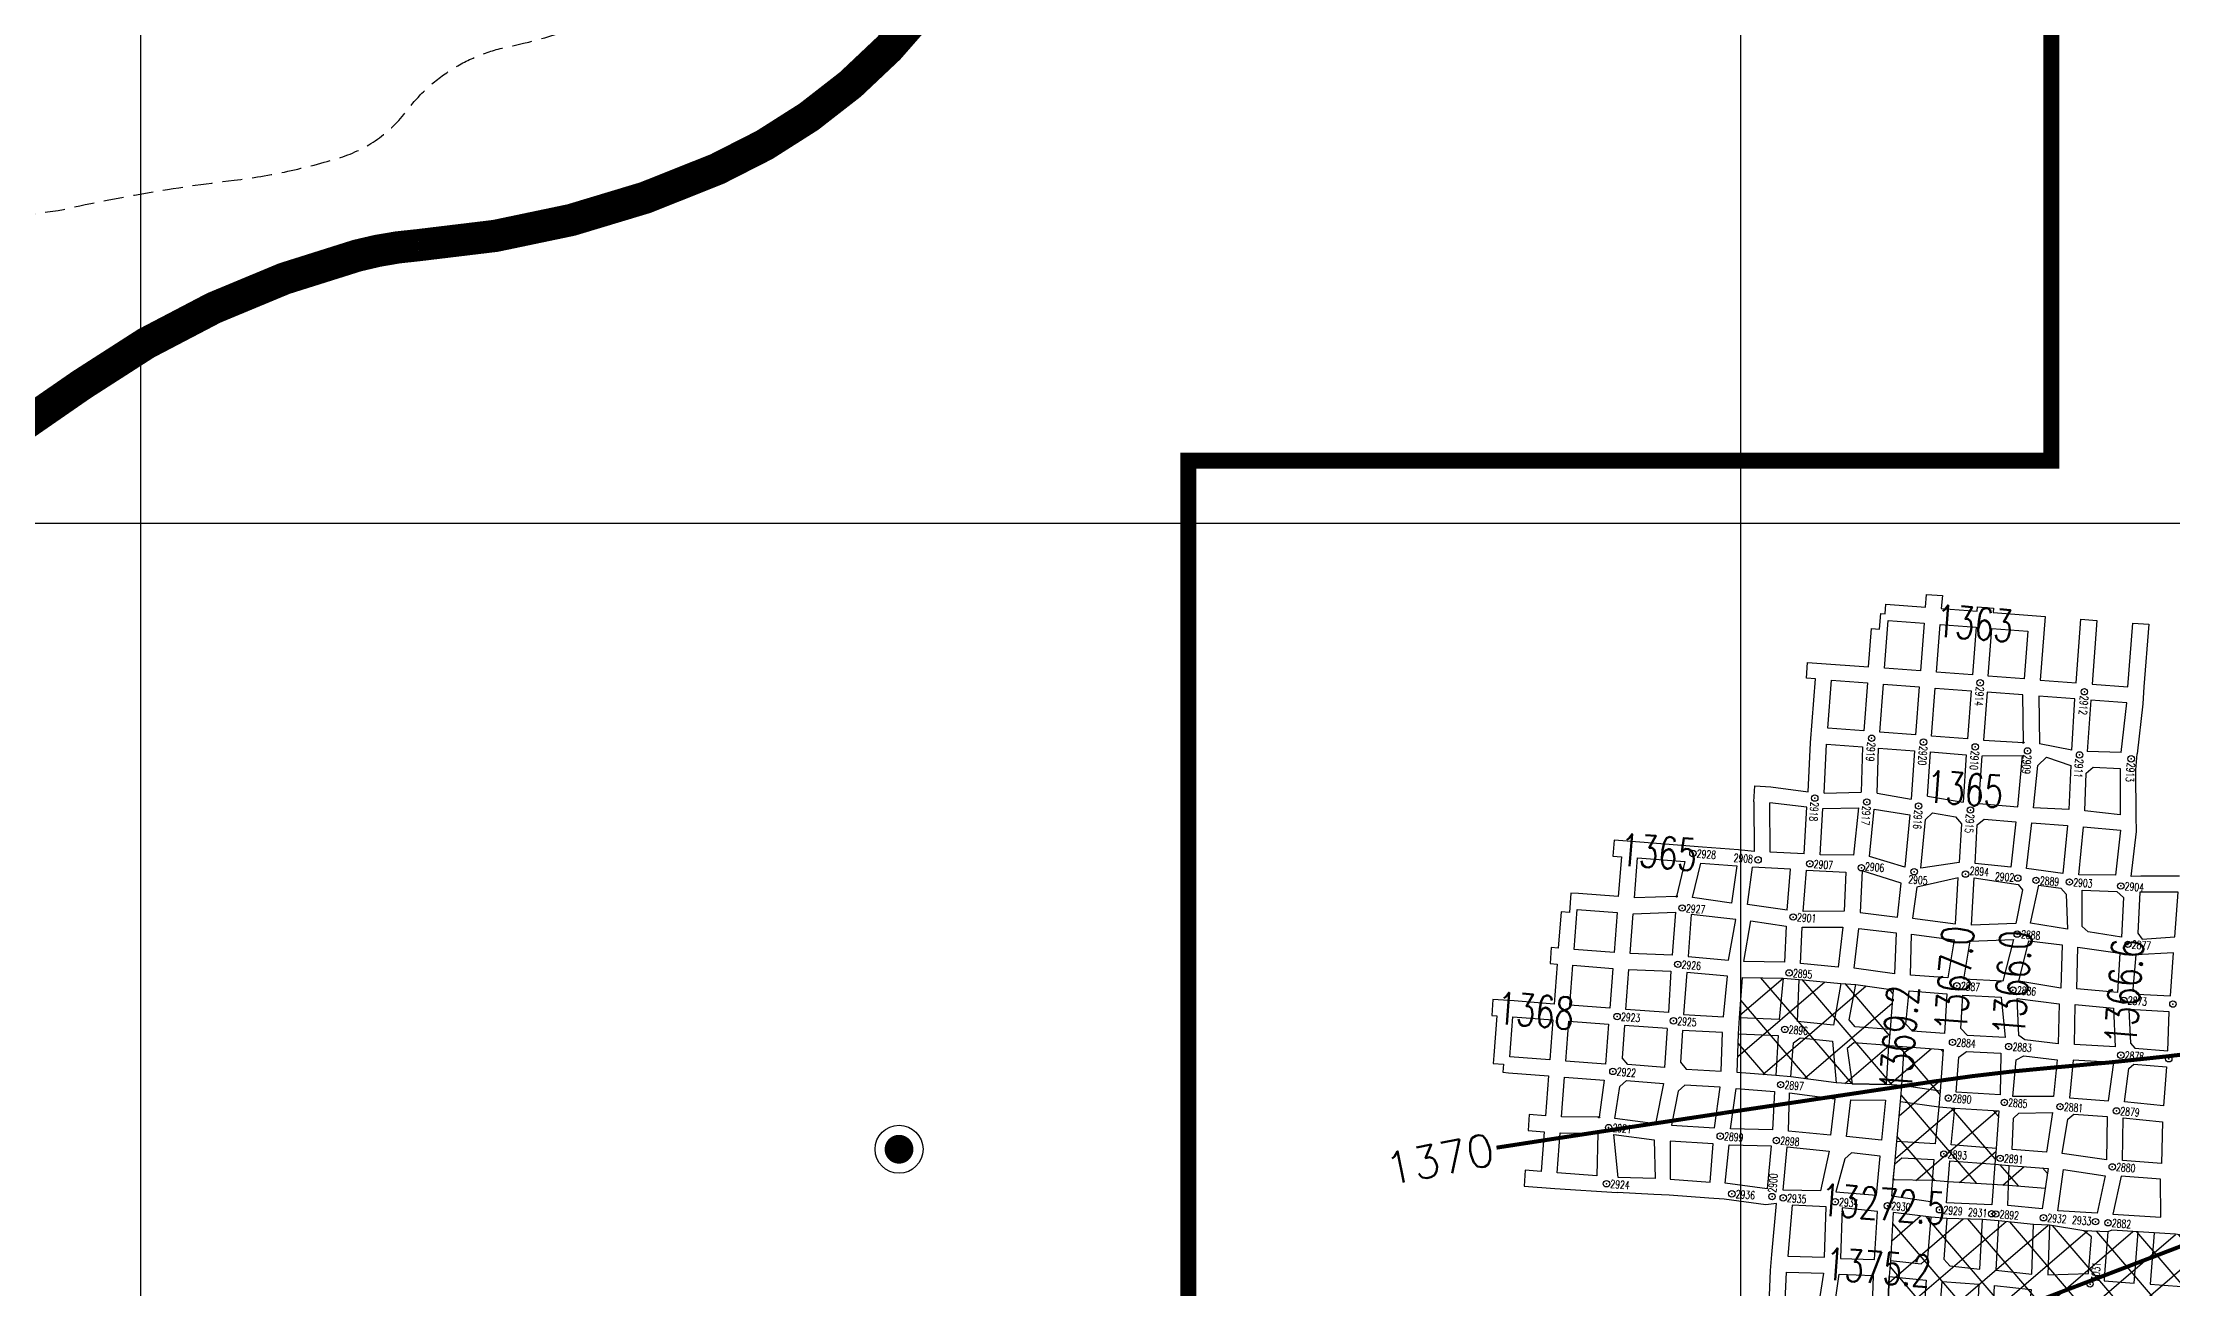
# Model space of a CAD drawing. Header units: inches. Extents: x 10131215 to 10153225, y 3476725 to 3491422.
# Drawn here: x 10133877 to 10136539, y 3483044 to 3484601 of the extents above; entities that cross this region are included whole.
import ezdxf
from ezdxf.enums import TextEntityAlignment as Align

# ---------------------------------------------------------------- set-up
doc = ezdxf.new("R2010")
doc.units = ezdxf.units.IN
doc.header["$LTSCALE"] = 100
doc.header["$MEASUREMENT"] = 0
doc.header["$PDMODE"] = 32
doc.header["$PDSIZE"] = 8
for name, pattern in [('CENTER', [2, 1.25, -0.25, 0.25, -0.25]), ('DASHDOT', [1, 0.5, -0.25, 0, -0.25]), ('DASHED2', [0.375, 0.25, -0.125]), ('PHANTOMX2', [5, 2.5, -0.5, 0.5, -0.5, 0.5, -0.5])]:
    doc.linetypes.add(name, pattern=pattern)
doc.layers.get('0').update_dxf_attribs({"color": 60, "linetype": 'CONTINUOUS'})
for name, color, linetype in [('BOUNDARY-MINE LIMITS', 30, 'DASHDOT'), ('BOUNDARY-STATE', 90, 'PHANTOMX2'), ('DRILL HOLES', 170, 'CONTINUOUS'), ('ELEVATIONS-UPEER MASON-CONTOURS', 175, 'CONTINUOUS'), ('ELEVATIONS-UPPER MASON-SPOT', 175, 'CONTINUOUS'), ('GRID COORDINATES-VA SOUTH NAD27', 252, 'CONTINUOUS'), ('MINE WORKINGS-ADVANCED-SURVEYED', 7, 'CONTINUOUS'), ('MINE WORKINGS-RETREAT AREA', 4, 'CONTINUOUS'), ('PROPERTY LINES-MINERAL', 1, 'CENTER'), ('ROADS', 34, 'DASHED2'), ('SPADS-LABEL', 90, 'CONTINUOUS'), ('SPADS-SYMBOL', 90, 'CONTINUOUS')]:
    doc.layers.add(name, color=color, linetype=linetype)
doc.styles.add('LEV', font='SIMPLEX.shx', dxfattribs={"width": 0.7, "height": 40})
doc.styles.add('SP', font='SIMPLEX', dxfattribs={"width": 0.75, "height": 12})

# ---------------------------------------------------------------- blocks, each defined once
blk = doc.blocks.new('*X20')
at = {"color": 0}
for p, q in [((775200.6, 180541.5), (775251.2, 180592)), ((775202.1, 180489.9), (775303.6, 180591.4)), ((775347.2, 180466.7), (775223.5, 180590.4)), ((775235.2, 180470), (775355.4, 180590.3)), ((775397.4, 180469.5), (775275, 180592)), ((775287.2, 180469), (775389.5, 180571.3)), ((775389.6, 180530.4), (775328.9, 180591.1)), ((775389.5, 180583.5), (775384.6, 180588.4)), ((775292.2, 180468.7), (775200.6, 180560.3)), ((775338, 180466.7), (775389.6, 180518.3)), ((775393.8, 180469.6), (775442.6, 180518.3)), ((775457.6, 180462.4), (775401.7, 180518.3)), ((775457.6, 180515.4), (775454.7, 180518.3)), ((775237.9, 180470), (775201.2, 180506.6)), ((775408.9, 180431.6), (775457.6, 180480.3)), ((775408.3, 180377.9), (775476.7, 180446.3)), ((775512.4, 180354.6), (775409.3, 180457.7)), ((775436.1, 180352.7), (775530.7, 180447.3)), ((775532.9, 180387.1), (775473.6, 180446.3)), ((775532.7, 180440.4), (775525.8, 180447.2)), ((775460, 180353.9), (775408.5, 180405.4)), ((775490.6, 180354.1), (775532.9, 180396.4)), ((775564.8, 180355.2), (775539.7, 180380.3)), ((775544.7, 180355.2), (775569.8, 180380.3)), ((775599.3, 180373.7), (775592.7, 180380.3)), ((775597.3, 180354.9), (775597.9, 180355.4)), ((775409.7, 180351.1), (775407.8, 180353))]:
    blk.add_line(p, q, dxfattribs=at)
blk = doc.blocks.new('*X21')
at = {"color": 0}
for p, q in [((775411.6, 180275.1), (775445.3, 180308.9)), ((775411.9, 179957.3), (775764.9, 180310.3)), ((775412.3, 180222.8), (775498.7, 180309.3)), ((775412.5, 179904.8), (775814.4, 180306.7)), ((775413.1, 180064.6), (775654.6, 180306.1)), ((775413.3, 180011.7), (775711.3, 180309.7)), ((775413.5, 180118), (775605.1, 180309.6)), ((775414, 180171.5), (775552.5, 180310)), ((775848.1, 179912.8), (775452.3, 180308.6)), ((775848.1, 179965.8), (775504.4, 180309.6)), ((775848, 180018.9), (775557.1, 180309.9)), ((775848, 180072), (775610.6, 180309.4)), ((775848, 180125), (775666.5, 180306.5)), ((775848, 180178.1), (775716.2, 180309.8)), ((775848, 180231.1), (775769.1, 180310)), ((775848, 180284.2), (775826.1, 180306)), ((775410.9, 179850.2), (775848, 180287.3)), ((775848.1, 179859.7), (775411.2, 180296.7)), ((775411.1, 179797.4), (775848, 180234.3)), ((775848.1, 179806.7), (775412, 180242.8)), ((775411.8, 179745.1), (775848, 180181.2)), ((775848.1, 179753.6), (775413.5, 180188.3)), ((775848.2, 179700.6), (775413.8, 180134.9)), ((775415, 179695.3), (775848, 180128.2)), ((775412.5, 179639.7), (775848, 180075.2)), ((775848.2, 179647.5), (775413.1, 180082.6)), ((775410, 179584.1), (775848, 180022.2)), ((775800.6, 179642.1), (775413.3, 180029.4)), ((775411.6, 179532.7), (775848.1, 179969.2)), ((775747.6, 179642.1), (775412.2, 179977.4)), ((775301.3, 179369.4), (775848.1, 179916.2)), ((775733.3, 179603.3), (775412.1, 179924.6)), ((775351.9, 179366.9), (775848.1, 179863.2)), ((775813.4, 179470.2), (775411.5, 179872.1)), ((775396.6, 179358.6), (775848.1, 179810.1)), ((775783.5, 179447.1), (775410.7, 179819.8)), ((775730.5, 179447), (775411.7, 179765.8)), ((775454.6, 179363.5), (775848.1, 179757.1)), ((775677.5, 179447), (775414.1, 179710.4)), ((775786.1, 179642.1), (775848.2, 179704.1)), ((775650.4, 179421.1), (775414.7, 179656.8)), ((775839.2, 179642.1), (775848.2, 179651.1)), ((775650.4, 179368), (775408.8, 179609.6)), ((775506.7, 179362.7), (775733.3, 179589.3)), ((775559, 179361.9), (775754.1, 179557.1)), ((775697.2, 179447), (775807.2, 179557.1)), ((775824.5, 179512.1), (775779.5, 179557.1)), ((775815.2, 179512.1), (775860.2, 179557.1)), ((775877.5, 179512.1), (775832.6, 179557.1)), ((775893.4, 179549.3), (775885.6, 179557.1)), ((775603.5, 179361.9), (775410.9, 179554.5)), ((775868.3, 179512.1), (775893.4, 179537.2)), ((775207, 179381.2), (775335.6, 179509.7)), ((775257.1, 179378.2), (775385.9, 179507)), ((775444.3, 179361.9), (775302.8, 179503.5)), ((775496.2, 179363.1), (775350, 179509.3)), ((775550.5, 179361.8), (775405.6, 179506.7)), ((775750.2, 179447.1), (775813.4, 179510.2)), ((774960.3, 179399.6), (775053.2, 179492.5)), ((774960.7, 179453), (774998.4, 179490.8)), ((775108.5, 179379.6), (774997.3, 179490.7)), ((775016.5, 179402.8), (775110.3, 179496.6)), ((775045.4, 179378.6), (775158.4, 179491.6)), ((775160.3, 179380.8), (775049, 179492.2)), ((775213.4, 179380.8), (775097.8, 179496.4)), ((775099.2, 179379.4), (775210, 179490.2)), ((775153.4, 179380.5), (775265.3, 179492.5)), ((775270.8, 179376.4), (775155.3, 179491.9)), ((775332.5, 179367.7), (775210, 179490.2)), ((775394.4, 179358.8), (775260.9, 179492.3)), ((775035.2, 179399.8), (774959.8, 179475.3)), ((775803.3, 179447.1), (775813.4, 179457.2)), ((774982.9, 179399.1), (774960.7, 179421.3)), ((775056.3, 179378.8), (775038.6, 179396.4)), ((775612.9, 179362.7), (775651.5, 179401.4))]:
    blk.add_line(p, q, dxfattribs=at)
blk = doc.blocks.new('DRILL HOLE')
at = {"layer": 'DRILL HOLES', "const_width": 18}
blk.add_lwpolyline([(-9, 0, 1), (9, 0, 1)], format="xyb", close=True, dxfattribs=at)
at = {"layer": 'DRILL HOLES'}
blk.add_circle((0, 0), 30, dxfattribs=at)

msp = doc.modelspace()

# ---------------------------------------------------------------- linework, layer by layer
at = {"layer": 'BOUNDARY-MINE LIMITS', "const_width": 20}
msp.add_lwpolyline([(10140753, 3479084.4), (10139113.1, 3481748), (10135309.1, 3481748), (10135309.1, 3484078.5), (10136387.9, 3484078.5), (10136387.9, 3486601.2), (10138341.9, 3486601.2), (10138341.9, 3487699.8), (10142188.8, 3487699.8), (10142412.7, 3484892.3), (10142623.9, 3484306.7), (10142796.8, 3484074.3), (10143151.6, 3484065.3), (10143500.4, 3483618.4), (10143792.6, 3483818), (10144004.3, 3483755.4), (10144488.2, 3483062.4), (10144843, 3482463.4), (10144896.6, 3482347.2), (10144953.3, 3482314.4), (10145033.8, 3482290.6), (10145541.6, 3481817.9), (10145505.8, 3481770.2), (10145917.3, 3481350.1)], dxfattribs=at)
at = {"layer": 'BOUNDARY-STATE', "const_width": 20.7, "flags": 128}
msp.add_lwpolyline([(10131798.8, 3481598.6, -0.039474), (10131887.6, 3481676.5, 0.038751), (10131961.7, 3481741.2, 0.087139), (10132095.6, 3481936.8, 0.045284), (10132133.2, 3482044.1, 0.002231), (10132167, 3482181.6, -0.10675), (10132288.1, 3482432.5, -0.052167), (10132454.4, 3482605.2, 0.055844), (10132572.2, 3482729.3, 0.024046), (10132637.3, 3482824.5, -0.043685), (10132730.5, 3482949.9, -0.046446), (10132908.8, 3483116.6, 0.072507), (10132968.6, 3483178.6, 0.026404), (10133001.3, 3483229.8, -0.020709), (10133063.1, 3483328.7, -0.010585), (10133116.5, 3483403.4, -0.008208), (10133171.5, 3483474.5, 0.0395), (10133296, 3483658.2, -0.064039), (10133404.3, 3483802.2, -0.036644), (10133548.8, 3483930.2, -0.023442), (10133719.2, 3484047.9, 0.01433), (10133920.4, 3484181.5, -0.08864), (10134267.8, 3484344.3, -0.046017), (10134346.2, 3484357.6, 0.086569), (10134716.4, 3484452, 0.119892), (10134970.5, 3484649.8, 0.041824), (10135014.6, 3484716.2, -0.056021), (10135098.6, 3484835.1, -0.043379), (10135169.3, 3484901.9, 0.006743), (10135270.7, 3484984.5, 0.017049), (10135326.3, 3485034.4, 0.120382), (10135484.4, 3485283.4, -0.015334), (10135535.9, 3485421.7, 0.021053), (10135604.4, 3485612, 0.058515), (10135619.2, 3485690.6, -0.063209), (10135641, 3485800.6, 0.055344), (10135681, 3485987.2, -0.03287), (10135712.2, 3486172.5, 0.078174), (10135724.1, 3486328.8, -0.042498), (10135725.5, 3486582.8, 0.046229), (10135725, 3486771.6, -0.112379), (10135761.2, 3487050.2, -0.006394), (10135841.3, 3487259.3, -0.004875), (10135975.3, 3487587.2, -0.002349), (10136007.6, 3487663.1, -0.178273), (10136116.1, 3487777.1, -0.091362), (10136325.7, 3487836.2, 0.000371), (10136409, 3487844, 0.098619), (10136658.3, 3487918.6, 0.024038), (10136862.4, 3488039.8, 0.027468), (10137079.2, 3488200.9, 0.034094), (10137196.4, 3488312.7, 0.177302), (10137257.3, 3488461.1, 0.072181), (10137242.1, 3488604.8, 0.011242), (10137165.2, 3488880.8, -0.044633), (10137109.1, 3489150.2, -0.125314), (10137129.8, 3489304.4, 0.003409), (10137158.4, 3489376.9, 0.158878), (10137164.3, 3489486, -0.062263), (10137136.4, 3489688.7, -0.04316), (10137156, 3489954, 0.006878), (10137183.8, 3490143, 0.034062), (10137194.5, 3490310.1, 0.04574), (10137181, 3490452, -0.002502), (10137178.1, 3490467.7, -0.002502)], format="xyb", dxfattribs=at)
at = {"layer": 'ELEVATIONS-UPEER MASON-CONTOURS', "const_width": 5}
for points in [[(10136606.4, 3483342.8, -0.01078), (10136387.1, 3483319.6, 0.016182), (10136241.1, 3483302.5, 0.000004), (10136163.6, 3483290.9, 0.00002), (10136147.8, 3483288.5, 0.000001), (10135988.5, 3483264.7, 0.000023), (10135979, 3483263.3, 0.000342), (10135978.9, 3483263.2, 0), (10135880.2, 3483248.3, 0.000547), (10135806.8, 3483237.1, 0.000358), (10135694.4, 3483219.8)], [(10137623.4, 3484107.9, 0), (10137609.7, 3484100.7, -0.000133)], [(10137618.4, 3482810.6, 0.000039), (10136991.8, 3482627.6, -0.000171)], [(10138159.1, 3483855.4, -0.014806), (10137895.1, 3483732.4, -0.048803), (10137659.6, 3483657.3, 0.157378), (10137591.7, 3483618.1), (10137472.4, 3483486.1), (10137466.8, 3483479.9), (10137211.1, 3483349.4), (10135993.2, 3482883.8)], [(10136827.8, 3482579.8, 0.000027), (10136604.3, 3482514.9, 0.000183), (10136527.2, 3482492.6, 0.000157), (10136437.2, 3482466.3, 0.051456), (10136387.4, 3482446, 0.049838), (10136341.1, 3482415.2, 0.049266), (10136300.7, 3482374.6, 0.048084), (10136268.1, 3482325.8), (10136164.6, 3482133.3), (10136061.2, 3481940.7)]]:
    msp.add_lwpolyline(points, format="xyb", dxfattribs=at)
at = {"layer": 'GRID COORDINATES-VA SOUTH NAD27'}
for p, q in [((10134000, 3476730), (10134000, 3490730)), ((10136000, 3476730), (10136000, 3490730)), ((10153220, 3484000), (10131220, 3484000))]:
    msp.add_line(p, q, dxfattribs=at)
at = {"layer": 'MINE WORKINGS-ADVANCED-SURVEYED'}
for points in [[(10136083.9, 3483664.4), (10136087.1, 3483725.8), (10136093.2, 3483805.6), (10136081.8, 3483806.5), (10136083.3, 3483826.4), (10136094.8, 3483825.5), (10136159.6, 3483820.6), (10136163.2, 3483868.6), (10136173.2, 3483867.8), (10136174.7, 3483887.3), (10136180.3, 3483886.9), (10136181.2, 3483899.1), (10136230.5, 3483895.4), (10136231.7, 3483911.4), (10136251.7, 3483909.9), (10136250.4, 3483893.8), (10136295.3, 3483890.4), (10136295.7, 3483895.8), (10136315.7, 3483894.2), (10136315.2, 3483888.9), (10136380.1, 3483883.9), (10136373.9, 3483804.1), (10136418.8, 3483800.7), (10136424.9, 3483880.5), (10136444.9, 3483878.9), (10136438.8, 3483799.2), (10136483.6, 3483795.7), (10136489.7, 3483875.5), (10136509.7, 3483874), (10136503.7, 3483795.8), (10136502.1, 3483774.4), (10136495.3, 3483712.1)], [(10136413.7, 3483716.5), (10136417.3, 3483780.8), (10136372.4, 3483784.2), (10136373, 3483724.6)], [(10136475.4, 3483713.8), (10136482.1, 3483775.8), (10136437.2, 3483779.2), (10136432.6, 3483714.9)], [(10136103.8, 3483662.9), (10136107.1, 3483724.3), (10136151.9, 3483720.8), (10136150.2, 3483664.3)], [(10136170.1, 3483662.8), (10136171.9, 3483719.3), (10136216.7, 3483715.9), (10136212.7, 3483655.5)], [(10136233, 3483659), (10136236.7, 3483714.4), (10136281.6, 3483710.9), (10136277.6, 3483651.6)], [(10136413.7, 3483716.5), (10136373, 3483724.6)], [(10136475.4, 3483713.8), (10136432.6, 3483714.9)], [(10136297.5, 3483650), (10136345.9, 3483646), (10136351.8, 3483710.1)], [(10136297.5, 3483650), (10136301.5, 3483709.4), (10136351.8, 3483710.1)], [(10136548.2, 3483559.2), (10136499.8, 3483559.1), (10136487.9, 3483558.8), (10136494.5, 3483614.9), (10136494, 3483634), (10136493.7, 3483692.2), (10136495.3, 3483712.1)], [(10136016, 3483652.2), (10136017.5, 3483672.2), (10136037.4, 3483670.7), (10136083.9, 3483664.4)], [(10136103.8, 3483662.9), (10136150.2, 3483664.3)], [(10136170.1, 3483662.8), (10136212.7, 3483655.5)], [(10136016, 3483652.2), (10136016.6, 3483590.1)], [(10136079.1, 3483587.2), (10136082.4, 3483645.4), (10136035.9, 3483650.7)], [(10136079.1, 3483587.2), (10136036.5, 3483589.2), (10136035.9, 3483650.7)], [(10136233, 3483659), (10136277.6, 3483651.6)], [(10135951.8, 3483595.5), (10135873.7, 3483601.7), (10135841.4, 3483604.2), (10135839.9, 3483584.3), (10135850.6, 3483583.4), (10135846.7, 3483533.6), (10135796.9, 3483537.4), (10135787.4, 3483538.1), (10135785.5, 3483513.6), (10135775.1, 3483514.4), (10135771.6, 3483469.1), (10135762.8, 3483469.8), (10135761.3, 3483449.9), (10135770.1, 3483449.2), (10135766.3, 3483399.3), (10135716.4, 3483403.2), (10135696.5, 3483404.7), (10135690, 3483405.2), (10135688.5, 3483385.2), (10135694.9, 3483384.7), (10135691.1, 3483334.9), (10135690.4, 3483325.1), (10135703.3, 3483324.1), (10135702.5, 3483314), (10135709.5, 3483313.4), (10135759.4, 3483309.6), (10135755.6, 3483259.7), (10135735.4, 3483261.3), (10135733.9, 3483241.3), (10135754, 3483239.8), (10135750.2, 3483189.9), (10135730.3, 3483191.5), (10135728.8, 3483171.5), (10135767.5, 3483168.6), (10135845.1, 3483163.7)], [(10136016.6, 3483590.1), (10135996.7, 3483592.1), (10135951.8, 3483595.5)], [(10136057.9, 3483516.7), (10136008.1, 3483523.7), (10136014.6, 3483570.2)], [(10136057.9, 3483516.7), (10136061.8, 3483567.8), (10136014.6, 3483570.2)], [(10136077.9, 3483515.1), (10136081.8, 3483566.8), (10136131.1, 3483564.2)], [(10136131.1, 3483564.2), (10136128.9, 3483515.3), (10136077.9, 3483515.1)], [(10135913.9, 3483460.4), (10135861.3, 3483462.3), (10135865.2, 3483512.1), (10135918, 3483514)], [(10135918, 3483514), (10135913.9, 3483460.4)], [(10135909.4, 3483388.8), (10135856, 3483392.5), (10135859.8, 3483442.3), (10135912.4, 3483440.5)], [(10135912.4, 3483440.5), (10135909.4, 3483388.8)], [(10135907.9, 3483368.8), (10135854.5, 3483372.5), (10135851.4, 3483332.2)], [(10135907.9, 3483368.8), (10135904.6, 3483320), (10135858.7, 3483323.6), (10135851.4, 3483332.2)], [(10136034.2, 3483003.2), (10136036.8, 3483066.2), (10136038.5, 3483086.1), (10136044.2, 3483149.9), (10136031.1, 3483148.3), (10135978.9, 3483155.3), (10135959.9, 3483156.8), (10135910.1, 3483160.6), (10135891, 3483161.1), (10135845.1, 3483163.7)], [(10136496.5, 3483114.6), (10136463.5, 3483116.5), (10136458.6, 3483114.6), (10136454.3, 3483061.7), (10136454, 3483053.5)], [(10136454, 3483053.5), (10136491.6, 3483050.6), (10136496.5, 3483114.6)], [(10136516.4, 3483113.4), (10136511.5, 3483049.1), (10136556.4, 3483045.7), (10136561.2, 3483108.7)], [(10136561.2, 3483108.7), (10136543.2, 3483111.5), (10136523.3, 3483113), (10136516.4, 3483113.4)]]:
    msp.add_lwpolyline(points, dxfattribs=at)
for points in [[(10136179.5, 3483819), (10136184.1, 3483878.9), (10136229, 3483875.4), (10136224.4, 3483815.6)], [(10136244.3, 3483814.1), (10136248.9, 3483873.9), (10136293.8, 3483870.5), (10136289.2, 3483810.6)], [(10136309.1, 3483809.1), (10136313.7, 3483868.9), (10136358.6, 3483865.5), (10136354, 3483805.7)], [(10136108.6, 3483744.2), (10136113.2, 3483804), (10136158, 3483800.6), (10136153.5, 3483740.8)], [(10136173.4, 3483739.3), (10136178, 3483799.1), (10136222.9, 3483795.7), (10136218.3, 3483735.8)], [(10136238.2, 3483734.3), (10136242.8, 3483794.1), (10136287.7, 3483790.7), (10136283.1, 3483730.9)], [(10136353, 3483726.1), (10136352.5, 3483785.7), (10136307.6, 3483789.2), (10136303, 3483729.3)], [(10136365.8, 3483644.5), (10136370.9, 3483697.6), (10136381.7, 3483707.8), (10136412.2, 3483697.5), (10136409.8, 3483642.5)], [(10136429.7, 3483640.9), (10136431.4, 3483688), (10136440.1, 3483695.3), (10136473.8, 3483693.8), (10136474.1, 3483635.6)], [(10136099, 3483585.7), (10136102.3, 3483643.9), (10136146.7, 3483644.5), (10136140.8, 3483585.6)], [(10136160.8, 3483583.9), (10136166.6, 3483643), (10136211.2, 3483635.6), (10136204.9, 3483570.5)], [(10136224.8, 3483569.1), (10136230.8, 3483630.1), (10136239.5, 3483638.4), (10136268.1, 3483633.2), (10136275.5, 3483624.6), (10136272.8, 3483576.4)], [(10136292.7, 3483574.8), (10136295.4, 3483623.1), (10136304, 3483630.5), (10136343.4, 3483627.1), (10136337.1, 3483570.4)], [(10136357, 3483568.9), (10136363.4, 3483625.6), (10136408.2, 3483622.6), (10136402.3, 3483562.5)], [(10136422.3, 3483560.9), (10136428.1, 3483621), (10136474.5, 3483616.5), (10136468, 3483560.5)], [(10135919.6, 3483533.9), (10135866.7, 3483532.1), (10135870.5, 3483581.9), (10135929.7, 3483577.4)], [(10135988.1, 3483525.4), (10135939.5, 3483532.3), (10135949.8, 3483575.6), (10135994.7, 3483572.2)], [(10136200.1, 3483550.4), (10136151.3, 3483565.7), (10136148.9, 3483513.7), (10136195.6, 3483508.1)], [(10136271.4, 3483557.1), (10136219.8, 3483545.5), (10136214.5, 3483506.7), (10136268.1, 3483499.6)], [(10136346.3, 3483548.7), (10136351.9, 3483542.2), (10136343.6, 3483499.9), (10136288.1, 3483498.1), (10136291.5, 3483557.2)], [(10136408.2, 3483492.9), (10136361.7, 3483500.2), (10136372.3, 3483547.7), (10136399.7, 3483544.1), (10136406.3, 3483536.7)], [(10136475.5, 3483482.7), (10136434, 3483489.5), (10136426.6, 3483496.3), (10136426.6, 3483541.5), (10136469.6, 3483539.9), (10136478.2, 3483532.3)], [(10136542.4, 3483483.5), (10136546.6, 3483539.3), (10136498.6, 3483539.1), (10136496.1, 3483487.9), (10136501.4, 3483480.3)], [(10135841.4, 3483463.8), (10135791.5, 3483467.6), (10135795.4, 3483517.5), (10135845.2, 3483513.6)], [(10135993.5, 3483504.9), (10135937.9, 3483511.3), (10135933.9, 3483458.9), (10135984.6, 3483454)], [(10136054.3, 3483451.7), (10136003.6, 3483452.5), (10136012.5, 3483503.3), (10136056.3, 3483496.8)], [(10136127.4, 3483495.3), (10136121.3, 3483445.5), (10136074.2, 3483450.1), (10136076.3, 3483495.2)], [(10136191.9, 3483437.1), (10136141.3, 3483444), (10136147.3, 3483493.8), (10136194, 3483488.2)], [(10136258.7, 3483432), (10136211.8, 3483435.6), (10136213, 3483486.8), (10136266.6, 3483479.6)], [(10136340.7, 3483480), (10136327.2, 3483428), (10136278.6, 3483430.5), (10136286.5, 3483478.1)], [(10136399.7, 3483419.3), (10136347.3, 3483428.1), (10136359.7, 3483478.3), (10136401.4, 3483473.5)], [(10135836.1, 3483394), (10135786.2, 3483397.8), (10135790, 3483447.7), (10135839.9, 3483443.9)], [(10136470.5, 3483413.8), (10136419.8, 3483418.5), (10136421.2, 3483470.6), (10136473.7, 3483462.8)], [(10136536.7, 3483409.6), (10136540.8, 3483463.5), (10136493.6, 3483461), (10136490, 3483418), (10136495.4, 3483411.5)], [(10135983.1, 3483434.1), (10135932.3, 3483438.9), (10135928.3, 3483386.3), (10135978.2, 3483383.5)], [(10136052.8, 3483431.7), (10136047.8, 3483380.2), (10135998.2, 3483382), (10136002.1, 3483432.6)], [(10136115.8, 3483373), (10136070.7, 3483377.4), (10136072.7, 3483430.2), (10136124.8, 3483425.2)], [(10136186.6, 3483367.5), (10136142.7, 3483370.9), (10136135.3, 3483379.5), (10136143.7, 3483423.8), (10136190.4, 3483417.2)], [(10136254.4, 3483362.3), (10136214.5, 3483365.4), (10136206.1, 3483374.1), (10136210.3, 3483415.7), (10136257.2, 3483412.1)], [(10136325.4, 3483408.1), (10136330.1, 3483357.5), (10136283.3, 3483360.1), (10136274.9, 3483368.8), (10136277.1, 3483410.5)], [(10136396.6, 3483349.4), (10136354.9, 3483354.6), (10136347.3, 3483360.2), (10136345.3, 3483406.2), (10136397.9, 3483399.4)], [(10136467.6, 3483346), (10136416.7, 3483348.9), (10136417.9, 3483398.6), (10136465.7, 3483394.2)], [(10135760.9, 3483329.5), (10135711.1, 3483333.4), (10135714.9, 3483383.2), (10135764.7, 3483379.4)], [(10135830.7, 3483324.2), (10135780.9, 3483328), (10135784.7, 3483377.9), (10135834.5, 3483374.1)], [(10136533.5, 3483341), (10136535.2, 3483389.7), (10136484.6, 3483392.4), (10136487, 3483350.5), (10136492.5, 3483344.1)], [(10135976.7, 3483363.6), (10135926.8, 3483366.4), (10135924.2, 3483326.5), (10135931.5, 3483317.9), (10135975.4, 3483315.4)], [(10136046.3, 3483360.2), (10136043.5, 3483310), (10135995.4, 3483313.8), (10135996.7, 3483362)], [(10136119, 3483301), (10136062.4, 3483308.5), (10136065.6, 3483350.7), (10136074.1, 3483357.1), (10136114.2, 3483353)], [(10136185, 3483347.6), (10136141.2, 3483351), (10136132.6, 3483343.6), (10136139, 3483299.4), (10136182.1, 3483298.9)], [(10136248.9, 3483290.6), (10136201, 3483297.4), (10136203.4, 3483338.2), (10136213, 3483345.5), (10136252.8, 3483342.4)], [(10136324.6, 3483337.9), (10136323.8, 3483285.9), (10136268.8, 3483289), (10136272.2, 3483332.9), (10136281.8, 3483340.2)], [(10136390.8, 3483283.7), (10136339.6, 3483283.6), (10136344, 3483329.4), (10136353.4, 3483334.7), (10136395.1, 3483329.5)], [(10136459.4, 3483278.5), (10136466.1, 3483326.1), (10136415.1, 3483329), (10136410.7, 3483282.2)], [(10136531.9, 3483321), (10136528.2, 3483272.2), (10136479.4, 3483277), (10136484.6, 3483318.6), (10136491, 3483324.2)], [(10135822.6, 3483257.8), (10135775.5, 3483258.2), (10135779.3, 3483308.1), (10135829.2, 3483304.3)], [(10135893.1, 3483249.4), (10135842.5, 3483256.3), (10135848.5, 3483296.3), (10135857.1, 3483303.7), (10135903, 3483300)], [(10135973.9, 3483295.4), (10135929.9, 3483297.9), (10135921.3, 3483290.6), (10135913, 3483247.9), (10135966.9, 3483244.7)], [(10136041.9, 3483290), (10136039.3, 3483242.2), (10135986.9, 3483243.2), (10135993.8, 3483293.9)], [(10136112, 3483235.4), (10136059.3, 3483240.6), (10136060.8, 3483288.5), (10136117.4, 3483281)], [(10136175.7, 3483229.2), (10136131.9, 3483233.8), (10136137.4, 3483279.4), (10136180.5, 3483279)], [(10136242.6, 3483224.8), (10136194.7, 3483227.7), (10136199.4, 3483277.5), (10136247.3, 3483270.7)], [(10136322.2, 3483265.9), (10136318.9, 3483218.9), (10136262.6, 3483223.2), (10136267.2, 3483269.1)], [(10136381.7, 3483214.2), (10136338.8, 3483217.4), (10136340.6, 3483256.5), (10136347.1, 3483263), (10136389.3, 3483263.8)], [(10136457.9, 3483258.6), (10136456.7, 3483204.4), (10136401.6, 3483212.6), (10136408.7, 3483255.3), (10136416.2, 3483261.8)], [(10135820, 3483184.6), (10135770.2, 3483188.4), (10135774, 3483238.3), (10135821, 3483237.9)], [(10135892.6, 3483181.1), (10135846.6, 3483182.6), (10135841, 3483236.3), (10135891.5, 3483229.4)], [(10136525.7, 3483200.2), (10136476.8, 3483203.9), (10136477.8, 3483257), (10136526.7, 3483252.3)], [(10135965.4, 3483224.8), (10135911.5, 3483227.9), (10135911.6, 3483180.6), (10135961.5, 3483176.7)], [(10136037.7, 3483222.3), (10136032.6, 3483168.2), (10135980.4, 3483175.3), (10135985.3, 3483223.3)], [(10136099.6, 3483166), (10136052.6, 3483166.6), (10136057.7, 3483220.7), (10136110.4, 3483215.4)], [(10136169.4, 3483160.5), (10136174.1, 3483209.3), (10136138.3, 3483213.2), (10136129.7, 3483205.8), (10136118.6, 3483164.5)], [(10136236.9, 3483152.3), (10136188.4, 3483159), (10136192.4, 3483199.8), (10136201, 3483207.1), (10136241, 3483204.9)], [(10136317.3, 3483199), (10136313.5, 3483148.3), (10136256.8, 3483150.7), (10136261, 3483203.3)], [(10136376.3, 3483143.4), (10136333.5, 3483147.7), (10136335.3, 3483197.6), (10136384.1, 3483193.9)], [(10136455.2, 3483184.5), (10136445.1, 3483138), (10136396.1, 3483140.8), (10136403.1, 3483192.5)], [(10136524.8, 3483132.9), (10136524.2, 3483180.3), (10136475.3, 3483184), (10136465, 3483136.5)], [(10136064.1, 3483148.1), (10136058.4, 3483084.3), (10136104.5, 3483083), (10136106.3, 3483146)], [(10136126.3, 3483144.5), (10136124.4, 3483081.4), (10136166.9, 3483080.2), (10136170.5, 3483140.1)], [(10136190.4, 3483138.6), (10136186.8, 3483078.7), (10136225.1, 3483074.7), (10136233.7, 3483082.1), (10136237.6, 3483132.9)], [(10136257.5, 3483131.4), (10136253.6, 3483080.6), (10136261, 3483072), (10136298.7, 3483068.1), (10136301.7, 3483130.1)], [(10136321.7, 3483128.5), (10136318.6, 3483066.5), (10136363.4, 3483061.7), (10136365.8, 3483123.7)], [(10136385.8, 3483122.9), (10136383.4, 3483061), (10136434.3, 3483062.6), (10136438.3, 3483108.4), (10136428.6, 3483115.9)], [(10136103, 3483063), (10136095.1, 3483012.5), (10136086.5, 3483005.1), (10136054.1, 3483001.4), (10136056.7, 3483064.4)], [(10136165.4, 3483060.2), (10136163.5, 3483009.2), (10136154.9, 3483001.9), (10136114.4, 3483003), (10136122.9, 3483061.5)], [(10136231.6, 3483054.2), (10136227.7, 3483003.3), (10136219.1, 3482996), (10136182.8, 3482999.7), (10136185.3, 3483058.7)], [(10136297.1, 3483049.2), (10136294.2, 3482989.2), (10136255, 3482993.2), (10136247.6, 3483001.8), (10136251.5, 3483052.7)], [(10136362.7, 3483042.7), (10136356.6, 3482988), (10136314.1, 3482987.6), (10136317, 3483047.6)]]:
    msp.add_lwpolyline(points, close=True, dxfattribs=at)
for centre in [(10136353, 3483726.1), (10135919.6, 3483533.9), (10135821, 3483237.9), (10135822.6, 3483257.8)]:
    msp.add_circle(centre, 0.828, dxfattribs=at)
at = {"layer": 'MINE WORKINGS-RETREAT AREA'}
msp.add_lwpolyline([(10135995.4, 3483313.8), (10135996.7, 3483362), (10135998.2, 3483382), (10136002.1, 3483432.6), (10136052.8, 3483431.7), (10136072.7, 3483430.2), (10136124.8, 3483425.2), (10136143.7, 3483423.8), (10136190.4, 3483417.2), (10136186.6, 3483367.5), (10136185, 3483347.6), (10136213, 3483345.5), (10136252.8, 3483342.4), (10136248.9, 3483290.6), (10136247.3, 3483270.7), (10136267.2, 3483269.1), (10136322.2, 3483265.9), (10136318.9, 3483218.9), (10136317.3, 3483199), (10136335.3, 3483197.6), (10136384.1, 3483193.9), (10136380.2, 3483168.6), (10136334.4, 3483172.7), (10136258.9, 3483177), (10136238.9, 3483178.6), (10136190.4, 3483179.4), (10136192.4, 3483199.8), (10136194.7, 3483227.7), (10136199.4, 3483277.5), (10136201, 3483297.4), (10136182.1, 3483298.9), (10136139, 3483299.4), (10136119, 3483301), (10136062.4, 3483308.5), (10136043.5, 3483310)], close=True, dxfattribs=at)
msp.add_lwpolyline([(10136543.2, 3483111.5), (10136516.4, 3483113.4), (10136496.5, 3483114.6), (10136463.5, 3483116.5), (10136458.6, 3483114.6), (10136428.6, 3483115.9), (10136385.8, 3483122.9), (10136365.8, 3483123.7), (10136321.7, 3483128.5), (10136301.7, 3483130.1), (10136257.5, 3483131.4), (10136237.6, 3483132.9), (10136190.4, 3483138.6), (10136186.8, 3483078.7), (10136185.3, 3483058.7), (10136182.8, 3482999.7)], dxfattribs=at)
at = {"layer": 'PROPERTY LINES-MINERAL', "const_width": 20, "flags": 128}
msp.add_lwpolyline([(10132963.2, 3483140.1, 0.027093), (10132984.8, 3483167, 0.026404), (10133018.7, 3483219.9, -0.020709), (10133079.6, 3483317.4, -0.010585), (10133132.5, 3483391.4, -0.008208), (10133187.1, 3483462, 0.0395), (10133313.4, 3483648.3, -0.064039), (10133418.6, 3483788.3, -0.036644), (10133560.9, 3483914.3, -0.023442), (10133729.7, 3484030.9, 0.01433), (10133931.9, 3484165.2, -0.08864), (10134273, 3484324.9, -0.046017), (10134347.7, 3484337.7, 0.086569), (10134724.6, 3484433.8, 0.119892), (10134986.2, 3484637.4, 0.041824), (10135032.2, 3484706.6, -0.056021), (10135113.6, 3484821.8, -0.043379), (10135181.7, 3484886.2, 0.006743), (10135283.6, 3484969.2, 0.017049), (10135340.2, 3485020, 0.120382), (10135503.3, 3485276.9, -0.015334), (10135554.5, 3485414.1, 0.021053), (10135623.5, 3485606, 0.058515), (10135639.2, 3485689.2, -0.063209), (10135660, 3485794.2, 0.055344), (10135700.9, 3485985.1, -0.03287), (10135731.7, 3486167.9, 0.078174), (10135744.1, 3486330.4, -0.042498), (10135745.4, 3486581, 0.046229), (10135744.9, 3486773.5, -0.112379), (10135780, 3487043.3, -0.006394), (10135859.8, 3487251.9, -0.004875), (10135993.8, 3487579.5, -0.002349), (10136026, 3487655.2, -0.178273), (10136124.9, 3487759.2, -0.091362), (10136327.5, 3487816.3, 0.000371), (10136410.9, 3487824.1, 0.098619), (10136667.6, 3487901, 0.024038), (10136873.4, 3488023.1, 0.027468), (10137092, 3488185.5, 0.034094), (10137211.1, 3488299.2, 0.177302), (10137277.3, 3488460.3, 0.072181), (10137261.5, 3488609.8, 0.011242), (10137184.3, 3488886.6, -0.044633), (10137129, 3489152.6, -0.125314), (10137148.4, 3489296.9, 0.000701), (10137154.3, 3489311.8)], format="xyb", dxfattribs=at)
at = {"layer": 'ROADS', "flags": 128}
msp.add_lwpolyline([(10132853.3, 3483084.6), (10132977.9, 3483278.9, 0.079873), (10133096.2, 3483550.7, 0.000035), (10133152.1, 3483768.6, -0.033961), (10133212.2, 3483950.5, 0.128523), (10133236.6, 3484135.9, -0.174171), (10133250.4, 3484197.4, -0.237437), (10133306.3, 3484230.8, -0.033345), (10133426.9, 3484231.5, 0.110086), (10133595.5, 3484258.5, 0.06341), (10133703.3, 3484318, -0.135697), (10133896.4, 3484391, -0.026249), (10134116.4, 3484429, 0.045972), (10134249.3, 3484457.4, 0.15669), (10134332.6, 3484516.1, -0.181901), (10134458.2, 3484595.6, 0.043547), (10134563, 3484627.1, 0.222252), (10134702.7, 3484775.7, -0.011584), (10134747.4, 3484901.8, -0.082605), (10134836.4, 3485054.3, -0.0423), (10135009.2, 3485229.8, 0.055269), (10135131.2, 3485360.3, 0.083632), (10135272.2, 3485634.9, 0.075274), (10135315.2, 3485906, 0.05337), (10135317.1, 3486186.4, 0.076933), (10135253.6, 3486431.7, 0.144565), (10135120.8, 3486591.5, -0.163488), (10135000.9, 3486747, 0.128233), (10134878.4, 3486930.8, -0.089882), (10134797.9, 3487033.8, -0.334944), (10134810.4, 3487110.5, -0.14916), (10134966.1, 3487188.8, 0.066494), (10135147.2, 3487245.3, 0.300819), (10135252, 3487416.1, -0.141143), (10135314.9, 3487665.7, 0.234076), (10135324.3, 3487806.4, -0.136703), (10135304.6, 3487969.1, -0.143352), (10135335.5, 3488035.6, -0.000915), (10135394.7, 3488102.8, 0.17093), (10135424, 3488175, -0.238896), (10135460.5, 3488239.3, 0.116317), (10135572.7, 3488358.9, -0.186021), (10135654.4, 3488425.2, -0.049548), (10135960.3, 3488491.7, -0.015092), (10136109.5, 3488504.4, 0.194533), (10136293.8, 3488591, 0.109181), (10136394.9, 3488763.7, 0.0696), (10136419.4, 3488903.9), (10136398.5, 3489224.7, 0.015802), (10136387.9, 3489334.3, 0.109103), (10136321.9, 3489517.6, 0.069029), (10136244.6, 3489609.3, -0.174517), (10136158.9, 3489769, -0.062865), (10136155.5, 3489919.7, 0.024804), (10136163, 3490058.6, 0.154785), (10136129.7, 3490165.4, -0.103447), (10136062.6, 3490322.5, 0.020927), (10136027.2, 3490467.7, 0.020927)], format="xyb", dxfattribs=at)
at = {"layer": 'SPADS-SYMBOL'}
for p in [(10136299, 3483800.8), (10136429.2, 3483789.6), (10136163.3, 3483731.5), (10136228.1, 3483726.7), (10136292.8, 3483720.7), (10136358.2, 3483715.7), (10136423.2, 3483710.7), (10136487.7, 3483705.8), (10136092.2, 3483656.7), (10136157.2, 3483651.8), (10136222, 3483646.8), (10136286.8, 3483641.8), (10135939.9, 3483587.6), (10136021.4, 3483579.6), (10136086.1, 3483574.7), (10136150.5, 3483569.7), (10136216.5, 3483564.7), (10136280.6, 3483561.7), (10136346, 3483556.7), (10136368.8, 3483554), (10136410.5, 3483551.8), (10136474.8, 3483546.9), (10135926.4, 3483519.3), (10136065.2, 3483508.1), (10136345.3, 3483486.7), (10136483.7, 3483473.9), (10135921, 3483448.9), (10136060.2, 3483438.2), (10136269.9, 3483422.1), (10136340, 3483416.8), (10136478.6, 3483404), (10136539.9, 3483399.3), (10135845.2, 3483383.7), (10135915.6, 3483378.3), (10136054.8, 3483367.6), (10136264.5, 3483351.5), (10136334.6, 3483346.2), (10135839.9, 3483315.1), (10136474.8, 3483335.4), (10136534.7, 3483330.9), (10136049.6, 3483298.5), (10136259.2, 3483281.8), (10136329.2, 3483276.4), (10136398.8, 3483271.1), (10136469.4, 3483265.7), (10135834.6, 3483244.9), (10135974.1, 3483234.2), (10136044.2, 3483228.8), (10136253.6, 3483211.9), (10136323.9, 3483206.5), (10136464.1, 3483195.8), (10135831.9, 3483174.7), (10135988.6, 3483162.1), (10136038.8, 3483158.7), (10136052.8, 3483157.1), (10136117.8, 3483152.2), (10136183, 3483147.2), (10136248.2, 3483142.2), (10136313.3, 3483137.2), (10136318.5, 3483136.9), (10136378.1, 3483132.2), (10136443.1, 3483127.3), (10136458.7, 3483125.9), (10136436.3, 3483049.4)]:
    msp.add_point(p, dxfattribs=at)

# ---------------------------------------------------------------- block references
at = {"layer": 'DRILL HOLES', "xscale": 1.000028516851045, "yscale": 1.000028516851045, "zscale": 1.000028516851045}
msp.add_blockref('DRILL HOLE', (10134947.6, 3483217.8), dxfattribs=at)
at = {"layer": 'MINE WORKINGS-RETREAT AREA', "xscale": 1.000028516851045, "yscale": 1.000028516851045, "zscale": 1.000028516851045, "rotation": 355.6010874874682}
for name in ['*X20', '*X21']:
    msp.add_blockref(name, (9349211.4, 3362830.1), dxfattribs=at)

# ---------------------------------------------------------------- texts
at = {"layer": 'ELEVATIONS-UPEER MASON-CONTOURS', "style": 'LEV'}
msp.add_text('1370', height=40, rotation=11.1393, dxfattribs=at).set_placement((10135560.1, 3483172.5))
at = {"layer": 'ELEVATIONS-UPPER MASON-SPOT', "style": 'LEV', "width": 0.7}
for s, rotation, p in [('1363', 355.6011, (10136292.1, 3483875.1)), ('1365', 355.6011, (10136280.1, 3483668.1)), ('1365', 355.6011, (10135897, 3483589.1)), ('1367.0', 85.6011, (10136266.7, 3483431.1)), ('1366.0', 85.6011, (10136339.2, 3483425.5)), ('1366.6', 85.6011, (10136479, 3483414.8)), ('1368', 355.6011, (10135743.4, 3483391)), ('1369.2', 85.6011, (10136197.9, 3483356.7)), ('13272.5', 355.6011, (10136177.9, 3483149.2)), ('1375.2', 355.6011, (10136171.8, 3483070))]:
    msp.add_text(s, height=40, rotation=rotation, dxfattribs=at).set_placement(p, align=Align.MIDDLE)
at = {"layer": 'SPADS-LABEL', "style": 'SP', "width": 0.7}
for s, rotation, p in [('2914', 265.55, (10136297.9, 3483783.9)), ('2912', 265.55, (10136428.2, 3483772.7)), ('2919', 265.55, (10136162.2, 3483714.6)), ('2920', 265.55, (10136227.1, 3483709.8)), ('2910', 265.55, (10136291.8, 3483703.8)), ('2909', 265.55, (10136357.1, 3483698.8)), ('2911', 265.55, (10136422.1, 3483693.8)), ('2913', 265.55, (10136486.7, 3483688.9)), ('2918', 265.55, (10136091.2, 3483639.8)), ('2917', 265.55, (10136156.1, 3483634.9)), ('2916', 265.55, (10136220.9, 3483629.9)), ('2915', 265.55, (10136285.7, 3483624.9)), ('2928', 355.55, (10135956.8, 3483586.5)), ('2908', 355.55, (10136002.9, 3483581.3)), ('2907', 355.55, (10136103, 3483573.6)), ('2906', 355.55, (10136167.1, 3483570.4)), ('2905', 355.55, (10136221.2, 3483554.4)), ('2894', 355.55, (10136297.9, 3483565.1)), ('2902', 355.55, (10136329.5, 3483558.2)), ('2889', 355.55, (10136385.7, 3483552.9)), ('2903', 355.55, (10136427.4, 3483550.7)), ('2904', 355.55, (10136491.7, 3483545.8)), ('2927', 355.55, (10135943.3, 3483518.2)), ('2901', 355.55, (10136082.1, 3483507)), ('2888', 355.55, (10136362.2, 3483485.6)), ('2877', 355.55, (10136500.6, 3483472.9)), ('2926', 355.55, (10135937.9, 3483447.8)), ('2895', 355.55, (10136077.1, 3483437.1)), ('2887', 355.55, (10136286.8, 3483421.1)), ('2886', 355.55, (10136356.9, 3483415.7)), ('2873', 355.55, (10136495.5, 3483403)), ('2923', 355.55, (10135862.1, 3483382.6)), ('2925', 355.55, (10135932.5, 3483377.2)), ('2896', 355.55, (10136071.7, 3483366.6)), ('2884', 355.55, (10136281.4, 3483350.5)), ('2883', 355.55, (10136351.5, 3483345.1)), ('2922', 355.55, (10135856.8, 3483314)), ('2878', 355.55, (10136491.7, 3483334.4)), ('2897', 355.55, (10136066.5, 3483297.4)), ('2890', 355.55, (10136276.1, 3483280.7)), ('2885', 355.55, (10136346.1, 3483275.4)), ('2881', 355.55, (10136415.7, 3483270)), ('2879', 355.55, (10136486.3, 3483264.6)), ('2921', 355.55, (10135851.5, 3483243.8)), ('2899', 355.55, (10135991, 3483233.1)), ('2898', 355.55, (10136061.1, 3483227.7)), ('2893', 355.55, (10136270.5, 3483210.8)), ('2891', 355.55, (10136340.8, 3483205.5)), ('2900', 85.55, (10136039.9, 3483175.6)), ('2880', 355.55, (10136481, 3483194.8)), ('2924', 355.55, (10135848.8, 3483173.7)), ('2936', 355.55, (10136005.5, 3483161)), ('2935', 355.55, (10136069.7, 3483156.1)), ('2934', 355.55, (10136134.7, 3483151.1)), ('2930', 355.55, (10136199.9, 3483146.1)), ('2929', 355.55, (10136265.1, 3483141.1)), ('2931', 355.55, (10136295.8, 3483138.5)), ('2892', 355.55, (10136335.4, 3483135.8)), ('2932', 355.55, (10136395, 3483131.2)), ('2933', 355.55, (10136426, 3483128.7)), ('2882', 355.55, (10136475.6, 3483124.9)), ('3031', 85.55, (10136443.6, 3483065))]:
    msp.add_text(s, height=10, rotation=rotation, dxfattribs=at).set_placement(p, align=Align.MIDDLE)

doc.saveas('drawing.dxf')
